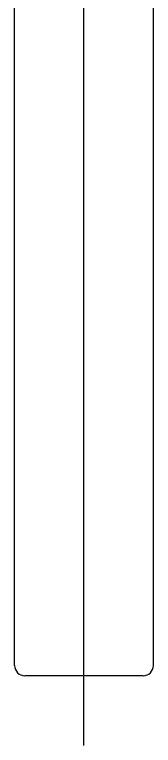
# Model space of a CAD drawing. Extents: x -10.3 to 46.7, y -16.9 to 40.
# Drawn here: x 37.28 to 41.28, y -2 to 19 of the extents above; entities that cross this region are included whole.
import ezdxf

# ---------------------------------------------------------------- set-up
doc = ezdxf.new("R2010")
doc.units = 0
doc.linetypes.add('CENTER', pattern=[50.8, 31.75, -6.35, 6.35, -6.35])
doc.layers.get('0').update_dxf_attribs({"linetype": 'CONTINUOUS'})
doc.layers.add('CENTER', color=1, linetype='CENTER')

msp = doc.modelspace()

# ---------------------------------------------------------------- linework, layer by layer
at = {"color": 7, "linetype": 'CONTINUOUS'}
for p, q in [((37.2756, 0.3), (37.2756, 28)), ((41.2756, 0.3), (41.2756, 28)), ((40.9756, 0), (37.5756, 0))]:
    msp.add_line(p, q, dxfattribs=at)
for centre, start, end in [((37.5756, 0.3), 180, 270), ((40.9756, 0.3), 270, 0)]:
    msp.add_arc(centre, 0.3, start, end, dxfattribs=at)
at = {"layer": 'CENTER', "color": 1, "linetype": 'CENTER'}
msp.add_line((39.2756, -2), (39.2756, 40), dxfattribs=at)

doc.saveas('drawing.dxf')
